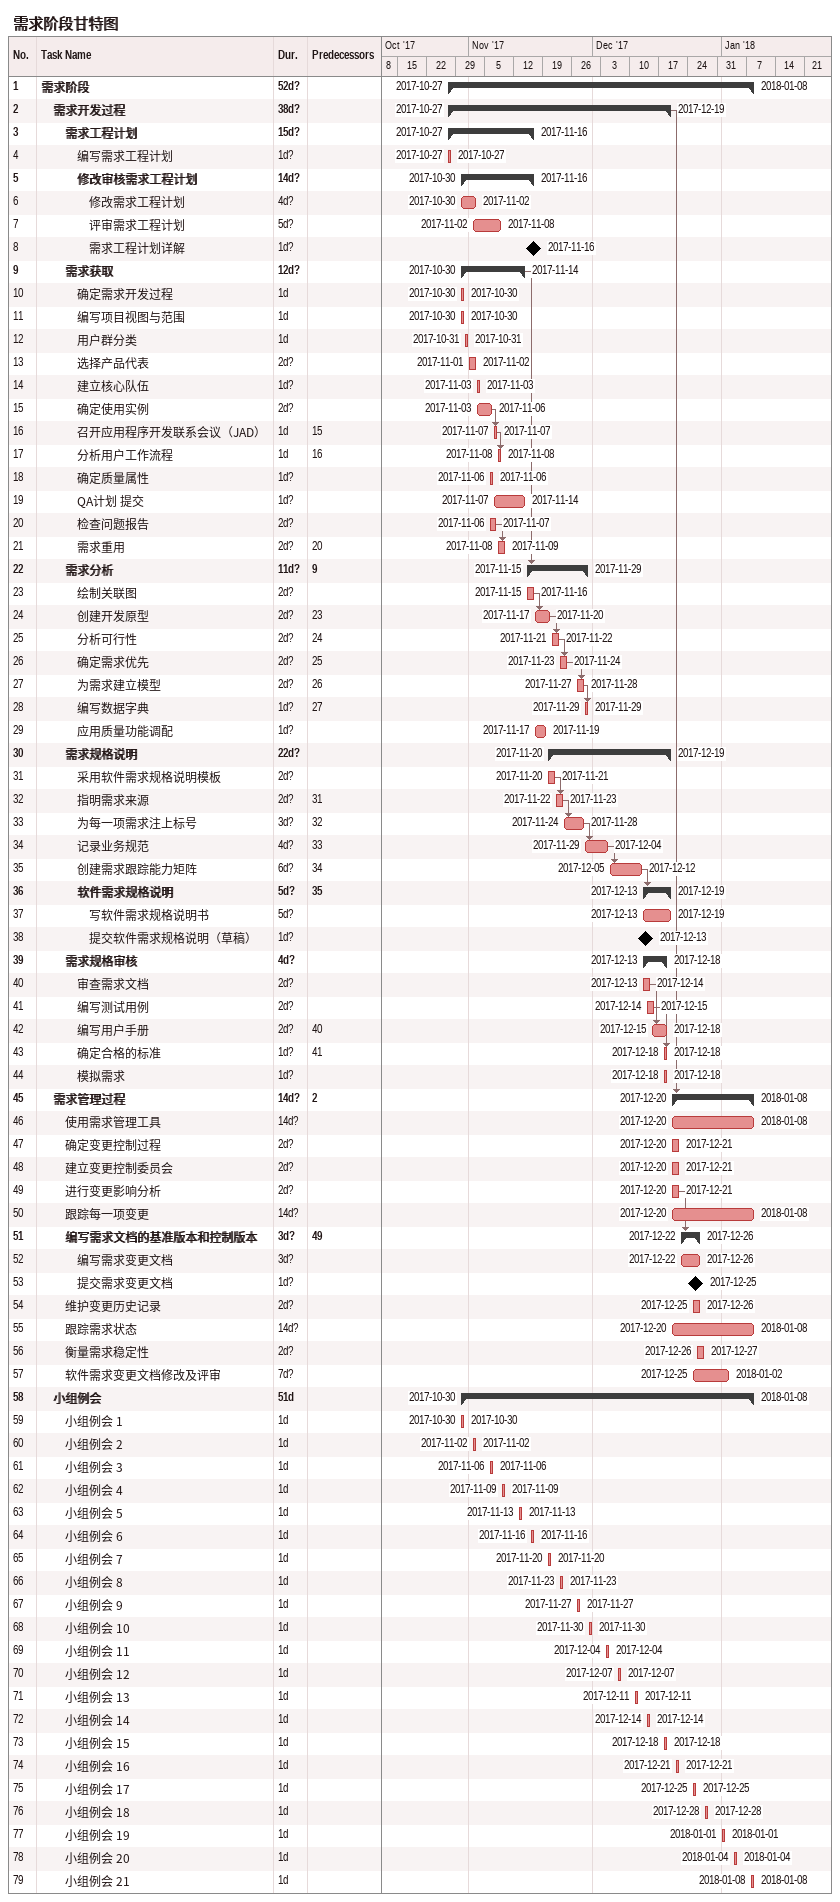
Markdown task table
需求阶段甘特图

| ID | Level | Task | Duration | Start | Finish | Predecessors |
|---|---|---|---|---|---|---|
| 1 | 1 | **需求阶段** | 52d? | 2017-10-27 | 2018-01-08 |  |
| 2 | 2 | **需求开发过程** | 38d? | 2017-10-27 | 2017-12-19 |  |
| 3 | 3 | **需求工程计划** | 15d? | 2017-10-27 | 2017-11-16 |  |
| 4 | 4 | 编写需求工程计划 | 1d? | 2017-10-27 | 2017-10-27 |  |
| 5 | 4 | **修改审核需求工程计划** | 14d? | 2017-10-30 | 2017-11-16 |  |
| 6 | 5 | 修改需求工程计划 | 4d? | 2017-10-30 | 2017-11-02 |  |
| 7 | 5 | 评审需求工程计划 | 5d? | 2017-11-02 | 2017-11-08 |  |
| 8 | 5 | 需求工程计划详解 | 1d? | 2017-11-16 | 2017-11-16 |  |
| 9 | 3 | **需求获取** | 12d? | 2017-10-30 | 2017-11-14 |  |
| 10 | 4 | 确定需求开发过程 | 1d | 2017-10-30 | 2017-10-30 |  |
| 11 | 4 | 编写项目视图与范围 | 1d | 2017-10-30 | 2017-10-30 |  |
| 12 | 4 | 用户群分类 | 1d | 2017-10-31 | 2017-10-31 |  |
| 13 | 4 | 选择产品代表 | 2d? | 2017-11-01 | 2017-11-02 |  |
| 14 | 4 | 建立核心队伍 | 1d? | 2017-11-03 | 2017-11-03 |  |
| 15 | 4 | 确定使用实例 | 2d? | 2017-11-03 | 2017-11-06 |  |
| 16 | 4 | 召开应用程序开发联系会议（JAD） | 1d | 2017-11-07 | 2017-11-07 | 15 |
| 17 | 4 | 分析用户工作流程 | 1d | 2017-11-08 | 2017-11-08 | 16 |
| 18 | 4 | 确定质量属性 | 1d? | 2017-11-06 | 2017-11-06 |  |
| 19 | 4 | QA计划 提交 | 1d? | 2017-11-07 | 2017-11-14 |  |
| 20 | 4 | 检查问题报告 | 2d? | 2017-11-06 | 2017-11-07 |  |
| 21 | 4 | 需求重用 | 2d? | 2017-11-08 | 2017-11-09 | 20 |
| 22 | 3 | **需求分析** | 11d? | 2017-11-15 | 2017-11-29 | 9 |
| 23 | 4 | 绘制关联图 | 2d? | 2017-11-15 | 2017-11-16 |  |
| 24 | 4 | 创建开发原型 | 2d? | 2017-11-17 | 2017-11-20 | 23 |
| 25 | 4 | 分析可行性 | 2d? | 2017-11-21 | 2017-11-22 | 24 |
| 26 | 4 | 确定需求优先 | 2d? | 2017-11-23 | 2017-11-24 | 25 |
| 27 | 4 | 为需求建立模型 | 2d? | 2017-11-27 | 2017-11-28 | 26 |
| 28 | 4 | 编写数据字典 | 1d? | 2017-11-29 | 2017-11-29 | 27 |
| 29 | 4 | 应用质量功能调配 | 1d? | 2017-11-17 | 2017-11-19 |  |
| 30 | 3 | **需求规格说明** | 22d? | 2017-11-20 | 2017-12-19 |  |
| 31 | 4 | 采用软件需求规格说明模板 | 2d? | 2017-11-20 | 2017-11-21 |  |
| 32 | 4 | 指明需求来源 | 2d? | 2017-11-22 | 2017-11-23 | 31 |
| 33 | 4 | 为每一项需求注上标号 | 3d? | 2017-11-24 | 2017-11-28 | 32 |
| 34 | 4 | 记录业务规范 | 4d? | 2017-11-29 | 2017-12-04 | 33 |
| 35 | 4 | 创建需求跟踪能力矩阵 | 6d? | 2017-12-05 | 2017-12-12 | 34 |
| 36 | 4 | **软件需求规格说明** | 5d? | 2017-12-13 | 2017-12-19 | 35 |
| 37 | 5 | 写软件需求规格说明书 | 5d? | 2017-12-13 | 2017-12-19 |  |
| 38 | 5 | 提交软件需求规格说明（草稿） | 1d? | 2017-12-13 | 2017-12-13 |  |
| 39 | 3 | **需求规格审核** | 4d? | 2017-12-13 | 2017-12-18 |  |
| 40 | 4 | 审查需求文档 | 2d? | 2017-12-13 | 2017-12-14 |  |
| 41 | 4 | 编写测试用例 | 2d? | 2017-12-14 | 2017-12-15 |  |
| 42 | 4 | 编写用户手册 | 2d? | 2017-12-15 | 2017-12-18 | 40 |
| 43 | 4 | 确定合格的标准 | 1d? | 2017-12-18 | 2017-12-18 | 41 |
| 44 | 4 | 模拟需求 | 1d? | 2017-12-18 | 2017-12-18 |  |
| 45 | 2 | **需求管理过程** | 14d? | 2017-12-20 | 2018-01-08 | 2 |
| 46 | 3 | 使用需求管理工具 | 14d? | 2017-12-20 | 2018-01-08 |  |
| 47 | 3 | 确定变更控制过程 | 2d? | 2017-12-20 | 2017-12-21 |  |
| 48 | 3 | 建立变更控制委员会 | 2d? | 2017-12-20 | 2017-12-21 |  |
| 49 | 3 | 进行变更影响分析 | 2d? | 2017-12-20 | 2017-12-21 |  |
| 50 | 3 | 跟踪每一项变更 | 14d? | 2017-12-20 | 2018-01-08 |  |
| 51 | 3 | **编写需求文档的基准版本和控制版本** | 3d? | 2017-12-22 | 2017-12-26 | 49 |
| 52 | 4 | 编写需求变更文档 | 3d? | 2017-12-22 | 2017-12-26 |  |
| 53 | 4 | 提交需求变更文档 | 1d? | 2017-12-25 | 2017-12-25 |  |
| 54 | 3 | 维护变更历史记录 | 2d? | 2017-12-25 | 2017-12-26 |  |
| 55 | 3 | 跟踪需求状态 | 14d? | 2017-12-20 | 2018-01-08 |  |
| 56 | 3 | 衡量需求稳定性 | 2d? | 2017-12-26 | 2017-12-27 |  |
| 57 | 3 | 软件需求变更文档修改及评审 | 7d? | 2017-12-25 | 2018-01-02 |  |
| 58 | 2 | **小组例会** | 51d | 2017-10-30 | 2018-01-08 |  |
| 59 | 3 | 小组例会 1 | 1d | 2017-10-30 | 2017-10-30 |  |
| 60 | 3 | 小组例会 2 | 1d | 2017-11-02 | 2017-11-02 |  |
| 61 | 3 | 小组例会 3 | 1d | 2017-11-06 | 2017-11-06 |  |
| 62 | 3 | 小组例会 4 | 1d | 2017-11-09 | 2017-11-09 |  |
| 63 | 3 | 小组例会 5 | 1d | 2017-11-13 | 2017-11-13 |  |
| 64 | 3 | 小组例会 6 | 1d | 2017-11-16 | 2017-11-16 |  |
| 65 | 3 | 小组例会 7 | 1d | 2017-11-20 | 2017-11-20 |  |
| 66 | 3 | 小组例会 8 | 1d | 2017-11-23 | 2017-11-23 |  |
| 67 | 3 | 小组例会 9 | 1d | 2017-11-27 | 2017-11-27 |  |
| 68 | 3 | 小组例会 10 | 1d | 2017-11-30 | 2017-11-30 |  |
| 69 | 3 | 小组例会 11 | 1d | 2017-12-04 | 2017-12-04 |  |
| 70 | 3 | 小组例会 12 | 1d | 2017-12-07 | 2017-12-07 |  |
| 71 | 3 | 小组例会 13 | 1d | 2017-12-11 | 2017-12-11 |  |
| 72 | 3 | 小组例会 14 | 1d | 2017-12-14 | 2017-12-14 |  |
| 73 | 3 | 小组例会 15 | 1d | 2017-12-18 | 2017-12-18 |  |
| 74 | 3 | 小组例会 16 | 1d | 2017-12-21 | 2017-12-21 |  |
| 75 | 3 | 小组例会 17 | 1d | 2017-12-25 | 2017-12-25 |  |
| 76 | 3 | 小组例会 18 | 1d | 2017-12-28 | 2017-12-28 |  |
| 77 | 3 | 小组例会 19 | 1d | 2018-01-01 | 2018-01-01 |  |
| 78 | 3 | 小组例会 20 | 1d | 2018-01-04 | 2018-01-04 |  |
| 79 | 3 | 小组例会 21 | 1d | 2018-01-08 | 2018-01-08 |  |
